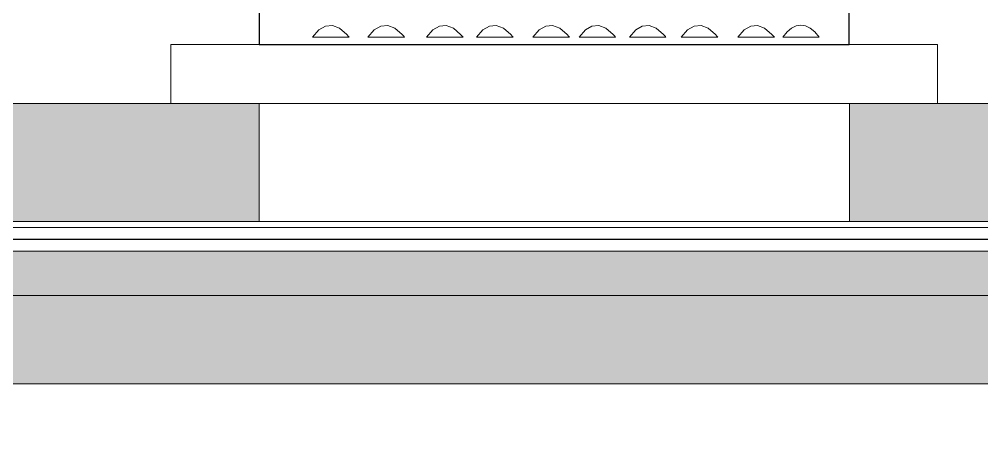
# Model space of a CAD drawing. Header units: inches. Extents: x 249 to 1192, y -18 to 440.
# Drawn here: x 695.25 to 696.882, y 263.2 to 263.928 of the extents above; entities that cross this region are included whole.
import ezdxf

# ---------------------------------------------------------------- set-up
doc = ezdxf.new("R2010")
doc.units = ezdxf.units.IN
doc.header["$MEASUREMENT"] = 0
for name, color, linetype, lineweight in [('ARSIR 1', 33, 'Continuous', 0), ('ARSIR BETON', 8, 'Continuous', 0), ('ARSIR KERAMIK', 66, 'Continuous', 25), ('ARSIR WARNA', 66, 'Continuous', 0), ('BALOK', 3, 'Continuous', 20), ('KACA', 141, 'Continuous', 30), ('KUSEN', 16, 'Continuous', 15), ('LANTAI', 135, 'Continuous', 9)]:
    doc.layers.add(name, color=color, linetype=linetype, lineweight=lineweight)
doc.linetypes.add('BATTING', pattern='A,0.0001,-0.1,[134,ltypeshp.shx,S=0.1,R=0,X=-0.1,Y=0],-0.2,[134,ltypeshp.shx,S=0.1,R=180,X=0.1,Y=0],-0.1', length=0.4001)
pattern_1 = [(0, (688.437727, 128.103324), (0.025, 0.025), [0.0125, -0.0375]), (90, (688.443977, 128.097074), (-0.025, 0.025), [0.0125, -0.0375])]

# ---------------------------------------------------------------- blocks, each defined once
blk = doc.blocks.new('GORGA')
blk.add_lwpolyline([(366.5922, 151.1909), (367.5922, 151.1909), (367.5922, 149.1909), (366.5922, 149.1909)], close=True)
blk.add_lwpolyline([(366.5922, 151.1909), (367.5922, 151.1909), (367.5922, 149.1909), (366.5922, 149.1909)], close=True)
at = {"lineweight": 9}
for points in [[(366.7047, 149.2035), (366.704, 149.2035), (366.7021, 149.2035), (366.699, 149.2035), (366.6951, 149.2035), (366.6853, 149.2035), (366.674, 149.2035), (366.6627, 149.2035), (366.6528, 149.2035), (366.6489, 149.2035), (366.6458, 149.2035), (366.6439, 149.2035), (366.6432, 149.2035), (366.6506, 149.2125), (366.6582, 149.2189), (366.666, 149.2226), (366.674, 149.2235), (366.6819, 149.2226), (366.6897, 149.2189), (366.6973, 149.2125), (366.7047, 149.2035)], [(366.7047, 149.2035), (366.704, 149.2035), (366.7021, 149.2035), (366.699, 149.2035), (366.6951, 149.2035), (366.6853, 149.2035), (366.674, 149.2035), (366.6627, 149.2035), (366.6528, 149.2035), (366.6489, 149.2035), (366.6458, 149.2035), (366.6439, 149.2035), (366.6432, 149.2035), (366.6506, 149.2125), (366.6582, 149.2189), (366.666, 149.2226), (366.674, 149.2235), (366.6819, 149.2226), (366.6897, 149.2189), (366.6973, 149.2125), (366.7047, 149.2035)], [(366.7809, 149.2035), (366.7702, 149.2157), (366.759, 149.2223), (366.7474, 149.2232), (366.7354, 149.2185), (366.723, 149.2082), (366.7199, 149.2047), (366.7188, 149.2035), (366.7195, 149.2035), (366.7285, 149.2035), (366.7613, 149.2035), (366.7752, 149.2035), (366.7809, 149.2035)], [(366.7809, 149.2035), (366.7702, 149.2157), (366.759, 149.2223), (366.7474, 149.2232), (366.7354, 149.2185), (366.723, 149.2082), (366.7199, 149.2047), (366.7188, 149.2035), (366.7195, 149.2035), (366.7285, 149.2035), (366.7613, 149.2035), (366.7752, 149.2035), (366.7809, 149.2035)], [(366.8767, 149.2035), (366.866, 149.2157), (366.8548, 149.2223), (366.8432, 149.2232), (366.8312, 149.2185), (366.8188, 149.2082), (366.8157, 149.2047), (366.8147, 149.2035), (366.8153, 149.2035), (366.8243, 149.2035), (366.8571, 149.2035), (366.871, 149.2035), (366.8767, 149.2035)], [(366.8767, 149.2035), (366.866, 149.2157), (366.8548, 149.2223), (366.8432, 149.2232), (366.8312, 149.2185), (366.8188, 149.2082), (366.8157, 149.2047), (366.8147, 149.2035), (366.8153, 149.2035), (366.8243, 149.2035), (366.8571, 149.2035), (366.871, 149.2035), (366.8767, 149.2035)], [(366.9647, 149.2035), (366.9539, 149.2157), (366.9427, 149.2223), (366.9312, 149.2232), (366.9192, 149.2185), (366.9068, 149.2082), (366.9036, 149.2047), (366.9026, 149.2035), (366.9032, 149.2035), (366.9123, 149.2035), (366.945, 149.2035), (366.9589, 149.2035), (366.9647, 149.2035)], [(366.9647, 149.2035), (366.9539, 149.2157), (366.9427, 149.2223), (366.9312, 149.2232), (366.9192, 149.2185), (366.9068, 149.2082), (366.9036, 149.2047), (366.9026, 149.2035), (366.9032, 149.2035), (366.9123, 149.2035), (366.945, 149.2035), (366.9589, 149.2035), (366.9647, 149.2035)], [(367.05, 149.2035), (367.0392, 149.2157), (367.028, 149.2223), (367.0165, 149.2232), (367.0045, 149.2185), (366.9921, 149.2082), (366.9889, 149.2047), (366.9879, 149.2035), (366.9885, 149.2035), (366.9975, 149.2035), (367.0303, 149.2035), (367.0442, 149.2035), (367.05, 149.2035)], [(367.05, 149.2035), (367.0392, 149.2157), (367.028, 149.2223), (367.0165, 149.2232), (367.0045, 149.2185), (366.9921, 149.2082), (366.9889, 149.2047), (366.9879, 149.2035), (366.9885, 149.2035), (366.9975, 149.2035), (367.0303, 149.2035), (367.0442, 149.2035), (367.05, 149.2035)], [(367.1282, 149.2035), (367.1174, 149.2157), (367.1063, 149.2223), (367.0947, 149.2232), (367.0827, 149.2185), (367.0703, 149.2082), (367.0671, 149.2047), (367.0661, 149.2035), (367.0668, 149.2035), (367.0758, 149.2035), (367.1085, 149.2035), (367.1225, 149.2035), (367.1282, 149.2035)], [(367.1282, 149.2035), (367.1174, 149.2157), (367.1063, 149.2223), (367.0947, 149.2232), (367.0827, 149.2185), (367.0703, 149.2082), (367.0671, 149.2047), (367.0661, 149.2035), (367.0668, 149.2035), (367.0758, 149.2035), (367.1085, 149.2035), (367.1225, 149.2035), (367.1282, 149.2035)], [(367.2237, 149.2035), (367.2129, 149.2157), (367.2018, 149.2223), (367.1902, 149.2232), (367.1782, 149.2185), (367.1658, 149.2082), (367.1626, 149.2047), (367.1616, 149.2035), (367.1623, 149.2035), (367.1713, 149.2035), (367.2041, 149.2035), (367.218, 149.2035), (367.2237, 149.2035)], [(367.2237, 149.2035), (367.2129, 149.2157), (367.2018, 149.2223), (367.1902, 149.2232), (367.1782, 149.2185), (367.1658, 149.2082), (367.1626, 149.2047), (367.1616, 149.2035), (367.1623, 149.2035), (367.1713, 149.2035), (367.2041, 149.2035), (367.218, 149.2035), (367.2237, 149.2035)], [(367.3085, 149.2035), (367.2978, 149.2157), (367.2866, 149.2223), (367.275, 149.2232), (367.263, 149.2185), (367.2506, 149.2082), (367.2475, 149.2047), (367.2465, 149.2035), (367.2471, 149.2035), (367.2561, 149.2035), (367.2889, 149.2035), (367.3028, 149.2035), (367.3085, 149.2035)], [(367.3085, 149.2035), (367.2978, 149.2157), (367.2866, 149.2223), (367.275, 149.2232), (367.263, 149.2185), (367.2506, 149.2082), (367.2475, 149.2047), (367.2465, 149.2035), (367.2471, 149.2035), (367.2561, 149.2035), (367.2889, 149.2035), (367.3028, 149.2035), (367.3085, 149.2035)], [(367.4077, 149.2035), (367.3969, 149.2157), (367.3858, 149.2223), (367.3742, 149.2232), (367.3622, 149.2185), (367.3498, 149.2082), (367.3466, 149.2047), (367.3456, 149.2035), (367.3463, 149.2035), (367.3553, 149.2035), (367.388, 149.2035), (367.402, 149.2035), (367.4077, 149.2035)], [(367.4077, 149.2035), (367.3969, 149.2157), (367.3858, 149.2223), (367.3742, 149.2232), (367.3622, 149.2185), (367.3498, 149.2082), (367.3466, 149.2047), (367.3456, 149.2035), (367.3463, 149.2035), (367.3553, 149.2035), (367.388, 149.2035), (367.402, 149.2035), (367.4077, 149.2035)], [(367.5015, 149.2035), (367.4908, 149.2157), (367.4796, 149.2223), (367.468, 149.2232), (367.456, 149.2185), (367.4436, 149.2082), (367.4405, 149.2047), (367.4394, 149.2035), (367.4401, 149.2035), (367.4491, 149.2035), (367.4819, 149.2035), (367.4958, 149.2035), (367.5015, 149.2035)], [(367.5015, 149.2035), (367.4908, 149.2157), (367.4796, 149.2223), (367.468, 149.2232), (367.456, 149.2185), (367.4436, 149.2082), (367.4405, 149.2047), (367.4394, 149.2035), (367.4401, 149.2035), (367.4491, 149.2035), (367.4819, 149.2035), (367.4958, 149.2035), (367.5015, 149.2035)]]:
    blk.add_lwpolyline(points, close=True, dxfattribs=at)
blk = doc.blocks.new('POTONGAN AA')
at = {"layer": 'ARSIR 1'}
h = blk.add_hatch(dxfattribs=at)
h.set_pattern_fill('CROSS', color=256, scale=0.1, style=0)
h.set_pattern_definition(pattern_1)
h.paths.add_polyline_path([(691.1379, 128.3033), (689.2231, 128.3033), (689.1134, 128.1133), (689.0037, 128.3033), (688.4377, 128.3033), (688.4377, 128.2533), (688.8377, 128.2533), (688.8377, 128.1033), (691.1379, 128.1033)])
h = blk.add_hatch(dxfattribs=at)
h.set_pattern_fill('CROSS', color=256, scale=0.1, style=0)
h.set_pattern_definition(pattern_1)
h.paths.add_polyline_path([(695.1377, 128.1033), (695.1377, 128.3033), (692.1384, 128.3033), (692.1384, 128.1033)])
h.paths.add_polyline_path([(699.1374, 128.1033), (699.1374, 128.3033), (696.1382, 128.3033), (696.1382, 128.1033)])
h.paths.add_polyline_path([(703.1377, 128.1033), (703.1377, 128.3033), (700.1379, 128.3033), (700.1379, 128.1033)])
h.paths.add_polyline_path([(707.1379, 128.1033), (707.1379, 128.3033), (704.1382, 128.3033), (704.1382, 128.1033)])
h.paths.add_polyline_path([(711.1377, 128.1033), (711.1377, 128.3033), (708.1384, 128.3033), (708.1384, 128.1033)])
h.paths.add_polyline_path([(715.1379, 128.1033), (715.1379, 128.3033), (712.1382, 128.3033), (712.1382, 128.1033)])
h.paths.add_polyline_path([(719.2877, 128.1033), (719.2877, 128.3033), (716.1384, 128.3033), (716.1384, 128.1033)])
h.paths.add_polyline_path([(719.2877, 128.3033), (719.2877, 128.1033), (719.8377, 128.1033), (719.8377, 128.3033)])
at = {"layer": 'ARSIR BETON'}
h = blk.add_hatch(dxfattribs=at)
h.set_pattern_fill('ANSI37', color=256, scale=0.075, style=0)
h.set_pattern_definition([(45, (366.442179, 14.045192), (-0.00662912607, 0.00662912607), []), (135, (366.442179, 14.045192), (-0.00662912607, -0.00662912607), [])])
h.paths.add_polyline_path([(677.7877, 127.9783), (677.7877, 127.8283), (730.4127, 127.8283), (730.4127, 127.9783)])
at = {"layer": 'ARSIR WARNA'}
h = blk.add_hatch(dxfattribs=at)
h.set_pattern_fill('AR-SAND', color=256, scale=0.025, style=0)
h.set_pattern_definition([(37.5, (683.712943, 127.978324), (-0.001574834, 0.048170594), [0, -0.038, 0, -0.0425, 0, -0.040625]), (7.5, (683.71294, 127.978324), (0.04424442, 0.07055365), [0, -0.0205, 0, -0.03425, 0, -0.013125]), (327.5, (683.682193, 127.978324), (0.077853547, 0.000141476), [0, -0.0125, 0, -0.045, 0, -0.05875]), (317.5, (683.68219, 127.978324), (0.07515317, 0.02194189), [0, -0.00625, 0, -0.0295, 0, -0.03375])])
h.paths.add_polyline_path([(719.8377, 127.9783), (719.8377, 128.0533), (688.8277, 128.0533), (688.8277, 127.9783)])
at = {"layer": 'ARSIR KERAMIK', "linetype": 'BATTING', "ltscale": 0.045}
blk.add_lwpolyline([(688.8277, 128.0733), (719.8377, 128.0733)], dxfattribs=at)
at = {"layer": 'BALOK'}
blk.add_lwpolyline([(730.4127, 127.8283), (677.7877, 127.8283), (677.7877, 127.9783), (730.4127, 127.9783)], dxfattribs=at)
blk.add_lwpolyline([(679.7372, 127.2783), (730.2877, 127.2783), (730.2877, 127.8283), (679.7372, 127.8283)], close=True, dxfattribs=at)
at = {"layer": 'KUSEN'}
for points in [[(692.2874, 128.3033), (690.9884, 128.3033), (690.9884, 128.4033), (692.2874, 128.4033)], [(692.1384, 128.1033), (691.1379, 128.1033), (691.1379, 128.3033), (692.1384, 128.3033)]]:
    blk.add_lwpolyline(points, close=True, dxfattribs=at)
at = {"layer": 'LANTAI'}
for points in [[(691.1379, 128.3033), (688.4377, 128.3033)], [(692.1384, 128.3033), (695.1377, 128.3033)], [(688.8277, 128.0933), (719.8377, 128.0933), (719.8377, 128.1033), (688.8277, 128.1033)], [(688.8277, 128.0933), (719.8377, 128.0933), (719.8377, 128.0533), (688.8277, 128.0533)], [(688.6777, 127.9783), (719.8377, 127.9783), (719.8377, 128.0533), (688.8277, 128.0533)]]:
    blk.add_lwpolyline(points, dxfattribs=at)
at = {"layer": 'KACA', "xscale": -1}
blk.add_blockref('GORGA', (1058.7301, -20.7876), dxfattribs=at)

msp = doc.modelspace()

# ---------------------------------------------------------------- block references
at = {"layer": 'KUSEN'}
msp.add_blockref('POTONGAN AA', (4.5189, 135.4814), dxfattribs=at)

doc.saveas('drawing.dxf')
